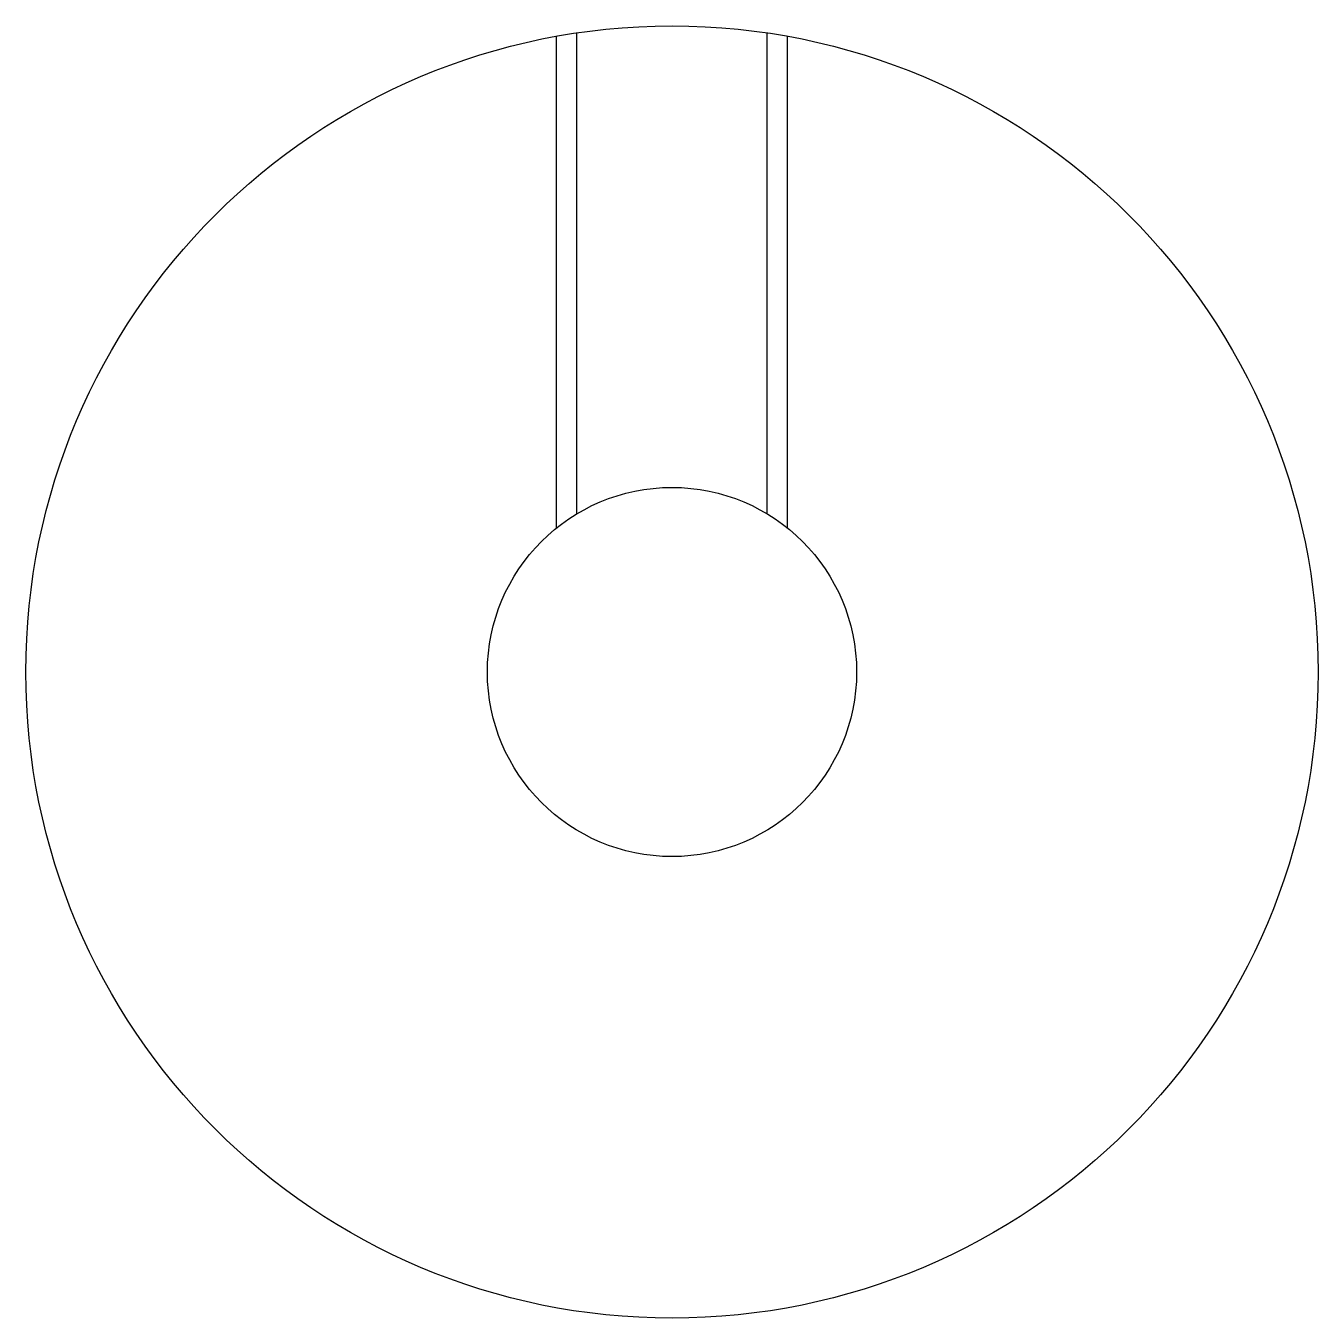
# Model space of a CAD drawing. Header units: metres. Extents: x 100 to 254, y 81 to 120.
# Drawn here: x 226.02 to 254.02, y 86.99 to 114.99 of the extents above.
import ezdxf

# ---------------------------------------------------------------- set-up
doc = ezdxf.new("R2010")
doc.units = ezdxf.units.M

msp = doc.modelspace()

# ---------------------------------------------------------------- linework, layer by layer
at = {"color": 4}
for points in [[(237.956741, 104.414879), (237.956741, 114.835999)], [(242.086746, 104.414879), (242.086746, 114.835999)], [(237.521744, 104.111626), (237.521744, 114.764107)], [(242.521744, 104.111626), (242.521744, 114.764107)]]:
    msp.add_lwpolyline(points, dxfattribs=at)
for radius in [14, 4]:
    msp.add_circle((240.021744, 100.989128), radius, dxfattribs=at)

doc.saveas('drawing.dxf')
